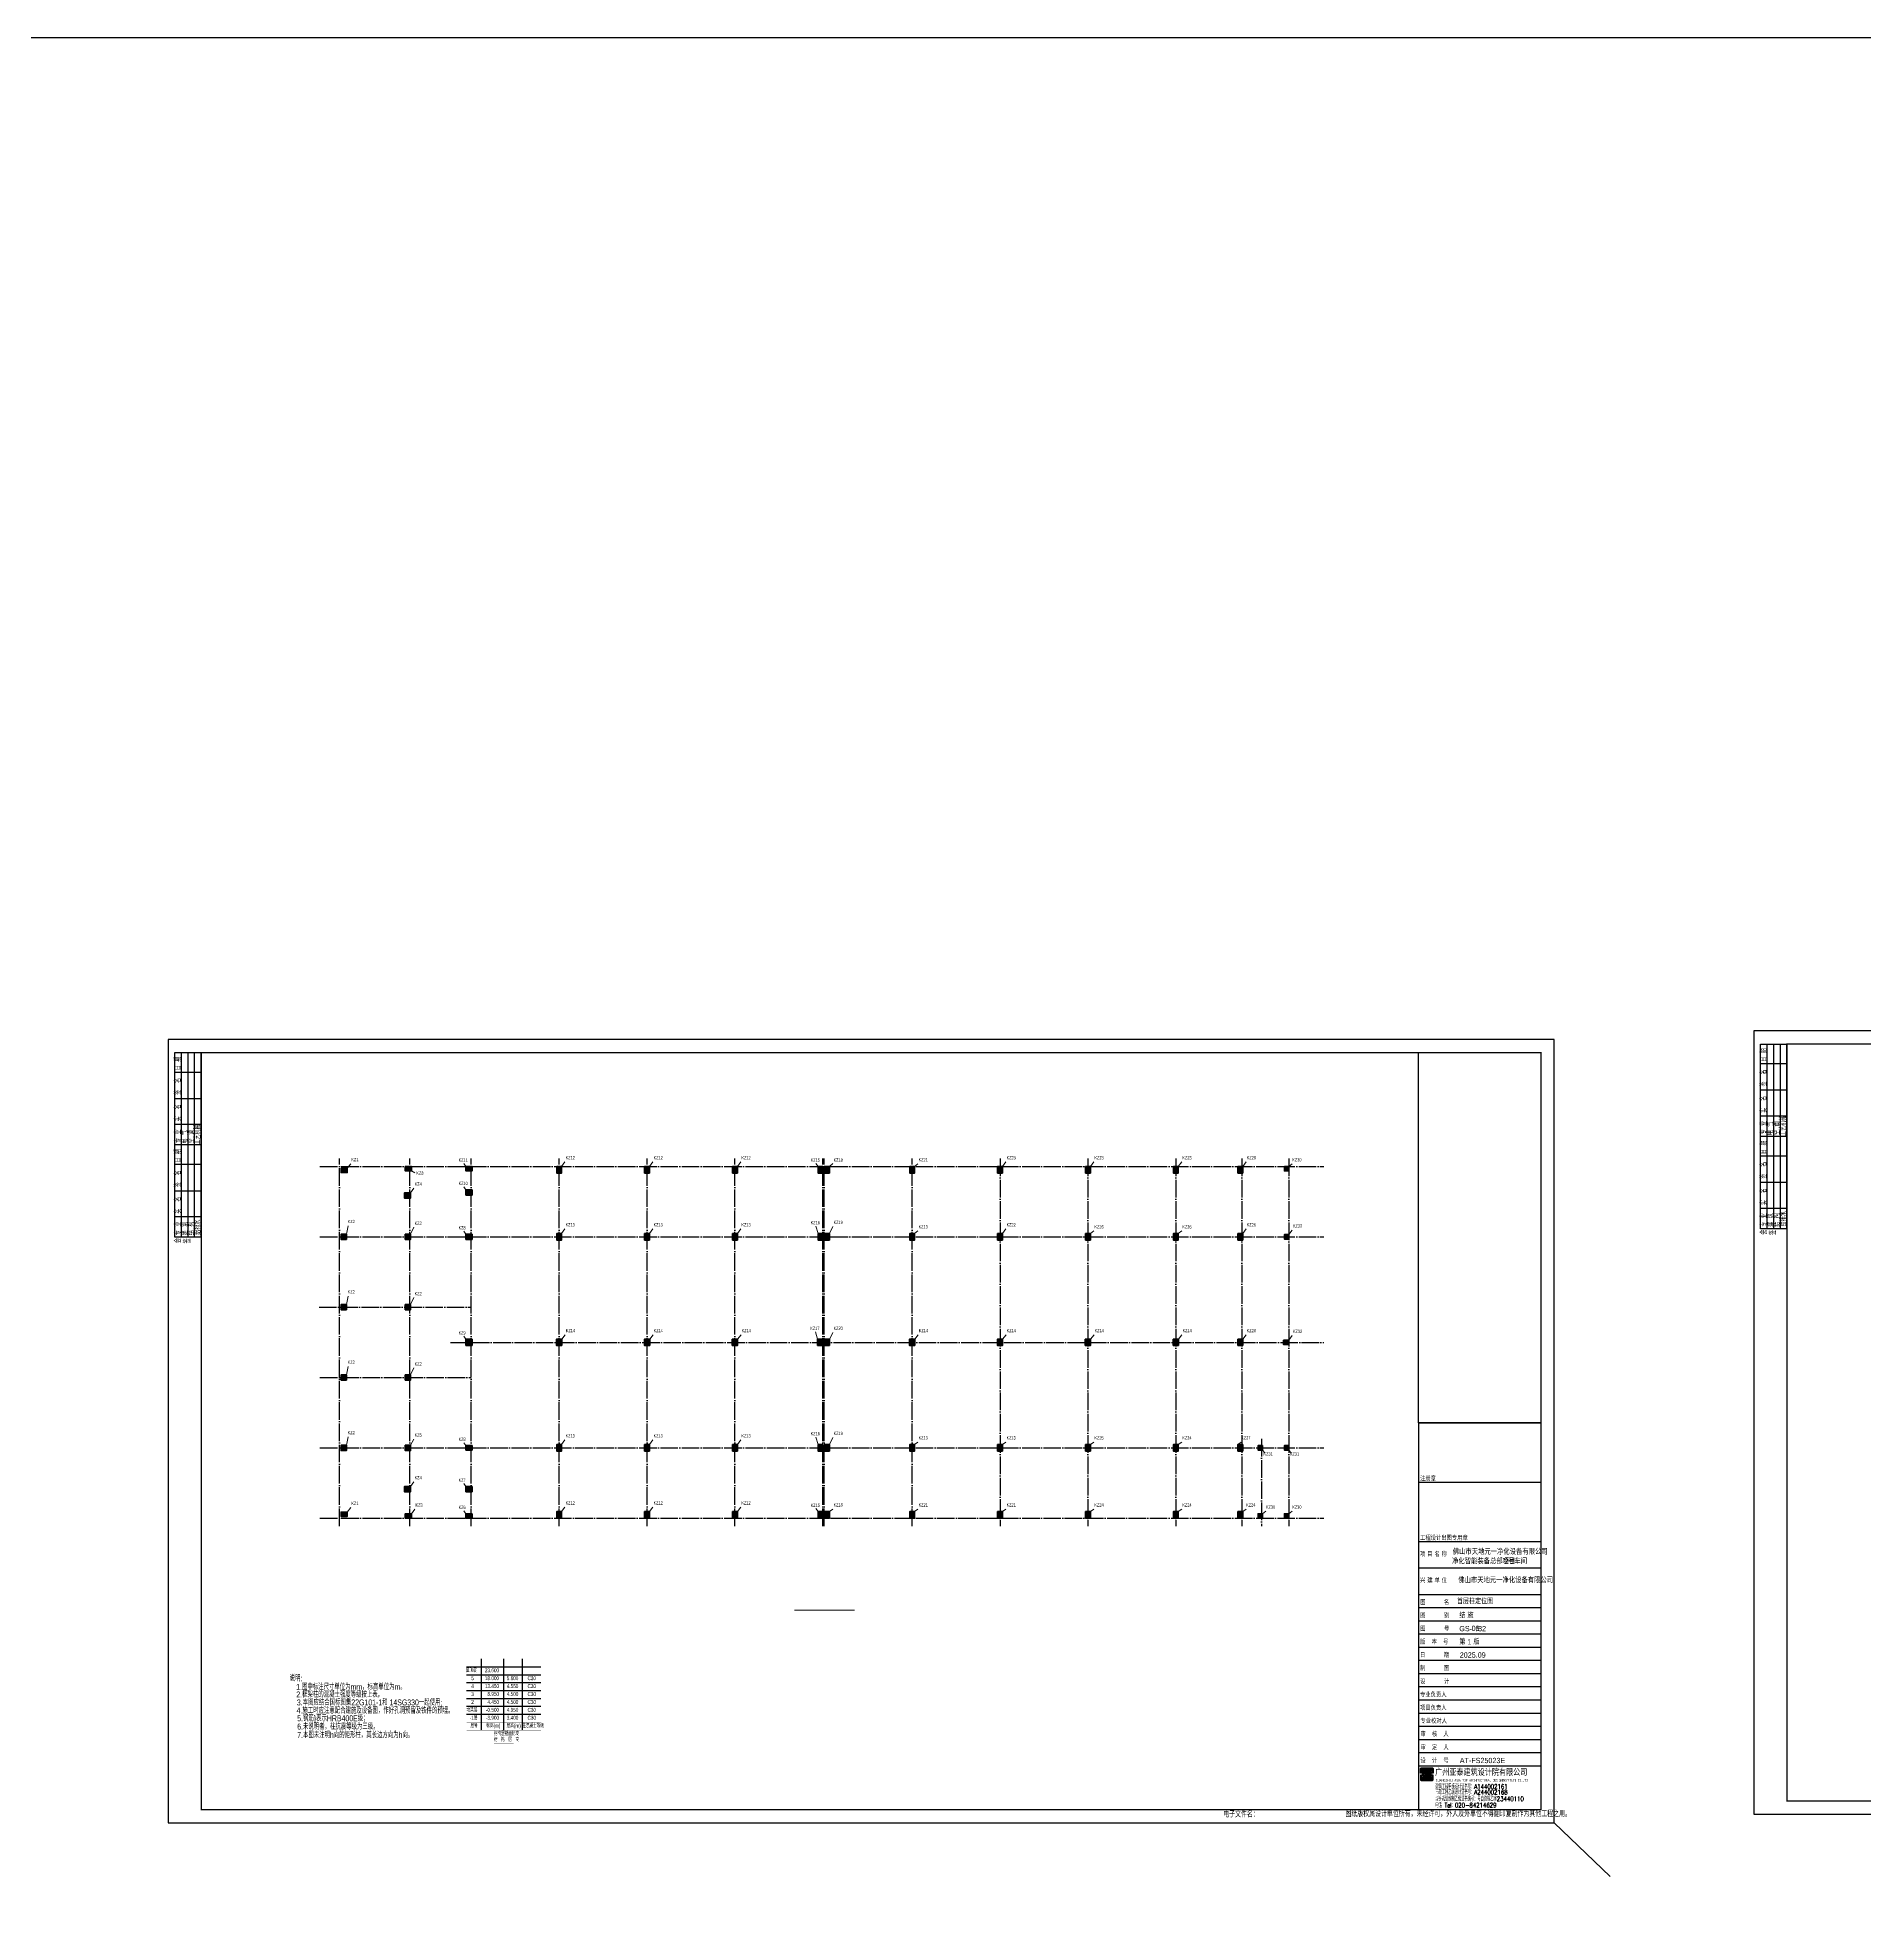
# Model space of a CAD drawing. Extents: x -695511 to 885008, y -751583 to -95266.
# Drawn here: x -292898 to -85059, y -307863 to -95266 of the extents above; entities that cross this region are included whole.
import ezdxf
from ezdxf.enums import TextEntityAlignment as Align

# ---------------------------------------------------------------- set-up
doc = ezdxf.new("R2010")
doc.units = 0
doc.header["$LTSCALE"] = 1000
doc.header["$MEASUREMENT"] = 0
doc.linetypes.add('DOTE', pattern=[2.42, 2, -0.2, 0.02, -0.2])
for name, color, linetype in [('13', 13, 'Continuous'), ('14', 1, 'Continuous'), ('_0', 7, 'Continuous'), ('DOTE', 1, 'Continuous'), ('link', 6, 'Continuous'), ('PUB_TITLE', 4, 'Continuous'), ('填充', 8, 'Continuous'), ('建-图名', 3, 'Continuous'), ('梁楼面标高', 7, 'Continuous')]:
    doc.layers.add(name, color=color, linetype=linetype)
for name, color, linetype, lineweight in [('柱标注引线', 2, 'Continuous', 18), ('柱集中标注', 2, 'Continuous', 18), ('砼柱', 2, 'Continuous', 35)]:
    doc.layers.add(name, color=color, linetype=linetype, lineweight=lineweight)
doc.styles.add('_HZTXT', font='gs_txt.shx', dxfattribs={"width": 0.8, "bigfont": 'HZTXT.shx'})
doc.styles.add('GS_Rein', font='GS_TXT.shx', dxfattribs={"width": 0.7, "bigfont": 'GS_HZTXT.shx'})
doc.styles.add('HT', font='simhei.ttf', dxfattribs={"width": 0.7})
doc.styles.add('hztxt', font='romand_pkpm', dxfattribs={"bigfont": 'gbcbig'})
doc.styles.add('hztxt0', font='romans.shx', dxfattribs={"bigfont": 'gbcbig0.shx'})
doc.styles.get("Standard").update_dxf_attribs({"font": 'gbenor.shx', "bigfont": 'gbcbig.shx'})
doc.styles.add('宋体', font='simsun.ttc')
doc.styles.add('样式 5', font='GS_TXT.shx', dxfattribs={"width": 0.7, "height": 250, "bigfont": 'yjkchn.shx'})

# ---------------------------------------------------------------- blocks, each defined once
blk = doc.blocks.new('zw')
at = {"layer": 'DOTE', "linetype": 'DOTE'}
for p, q in [((-185373, -1049032), (-185373, -1007232)), ((-177373, -1049032), (-177373, -1007232)), ((-170373, -1049032), (-170373, -1007232)), ((-160373, -1049032), (-160373, -1007232)), ((-150373, -1049032), (-150373, -1007232)), ((-140373, -1049032), (-140373, -1007232)), ((-130373, -1049032), (-130373, -1007232)), ((-130223, -1049032), (-130223, -1007232)), ((-120223, -1049032), (-120223, -1007232)), ((-110223, -1007232), (-110223, -1049032)), ((-100223, -1007232), (-100223, -1049032)), ((-90223, -1007232), (-90223, -1049032)), ((-82723, -1007232), (-82723, -1049032)), ((-77373, -1007232), (-77373, -1049032)), ((-187573, -1008132), (-73373, -1008132)), ((-187573, -1016132), (-73373, -1016132)), ((-187684, -1024132), (-170373, -1024132)), ((-172717, -1028132), (-73373, -1028132)), ((-187573, -1032132), (-170373, -1032132)), ((-80471, -1039103), (-80471, -1049032)), ((-187573, -1040132), (-73373, -1040132)), ((-187573, -1048132), (-73373, -1048132))]:
    blk.add_line(p, q, dxfattribs=at)
blk = doc.blocks.new('1fcol')
at = {"layer": '填充'}
h = blk.add_hatch(color=256, dxfattribs=at)
h.dxf.hatch_style = 1
h.paths.add_polyline_path([(-213643, -863463), (-214343, -863463), (-214343, -863963), (-213643, -863963)])
h = blk.add_hatch(color=256, dxfattribs=at)
h.dxf.hatch_style = 1
h.paths.add_polyline_path([(-206343, -863263), (-207043, -863263), (-207043, -863763), (-206343, -863763)])
h = blk.add_hatch(color=256, dxfattribs=at)
h.dxf.hatch_style = 1
h.paths.add_polyline_path([(-199443, -863263), (-200143, -863263), (-200143, -863763), (-199443, -863763)])
h = blk.add_hatch(color=256, dxfattribs=at)
h.dxf.hatch_style = 1
h.paths.add_polyline_path([(-189268, -863263), (-189818, -863263), (-189818, -864013), (-189268, -864013)])
h = blk.add_hatch(color=256, dxfattribs=at)
h.dxf.hatch_style = 1
h.paths.add_polyline_path([(-179268, -863263), (-179818, -863263), (-179818, -864013), (-179268, -864013)])
h = blk.add_hatch(color=256, dxfattribs=at)
h.dxf.hatch_style = 1
h.paths.add_polyline_path([(-169268, -863263), (-169818, -863263), (-169818, -864013), (-169268, -864013)])
h = blk.add_hatch(color=256, dxfattribs=at)
h.dxf.hatch_style = 1
h.paths.add_polyline_path([(-159543, -863263), (-160093, -863263), (-160093, -864013), (-159543, -864013)])
h = blk.add_hatch(color=256, dxfattribs=at)
h.dxf.hatch_style = 1
h.paths.add_polyline_path([(-158793, -863263), (-159393, -863263), (-159393, -864013), (-158793, -864013)])
h = blk.add_hatch(color=256, dxfattribs=at)
h.dxf.hatch_style = 1
h.paths.add_polyline_path([(-149118, -863263), (-149668, -863263), (-149668, -864013), (-149118, -864013)])
h = blk.add_hatch(color=256, dxfattribs=at)
h.dxf.hatch_style = 1
h.paths.add_polyline_path([(-139118, -863263), (-139668, -863263), (-139668, -864013), (-139118, -864013)])
h = blk.add_hatch(color=256, dxfattribs=at)
h.dxf.hatch_style = 1
h.paths.add_polyline_path([(-129118, -863263), (-129668, -863263), (-129668, -864013), (-129118, -864013)])
h = blk.add_hatch(color=256, dxfattribs=at)
h.dxf.hatch_style = 1
h.paths.add_polyline_path([(-119118, -863263), (-119668, -863263), (-119668, -864013), (-119118, -864013)])
h = blk.add_hatch(color=256, dxfattribs=at)
h.dxf.hatch_style = 1
h.paths.add_polyline_path([(-111793, -863263), (-112343, -863263), (-112343, -864013), (-111793, -864013)])
h = blk.add_hatch(color=256, dxfattribs=at)
h.dxf.hatch_style = 1
h.paths.add_polyline_path([(-106543, -863263), (-107043, -863263), (-107043, -863763), (-106543, -863763)])
h = blk.add_hatch(color=256, dxfattribs=at)
h.dxf.hatch_style = 1
h.paths.add_polyline_path([(-206443, -866263), (-207143, -866263), (-207143, -866863), (-206443, -866863)])
h = blk.add_hatch(color=256, dxfattribs=at)
h.dxf.hatch_style = 1
h.paths.add_polyline_path([(-199443, -865913), (-200143, -865913), (-200143, -866513), (-199443, -866513)])
h = blk.add_hatch(color=256, dxfattribs=at)
h.dxf.hatch_style = 1
h.paths.add_polyline_path([(-213743, -870963), (-214343, -870963), (-214343, -871563), (-213743, -871563)])
h = blk.add_hatch(color=256, dxfattribs=at)
h.dxf.hatch_style = 1
h.paths.add_polyline_path([(-206443, -870963), (-207043, -870963), (-207043, -871563), (-206443, -871563)])
h = blk.add_hatch(color=256, dxfattribs=at)
h.dxf.hatch_style = 1
h.paths.add_polyline_path([(-199443, -870963), (-200143, -870963), (-200143, -871563), (-199443, -871563)])
h = blk.add_hatch(color=256, dxfattribs=at)
h.dxf.hatch_style = 1
h.paths.add_polyline_path([(-189268, -870888), (-189818, -870888), (-189818, -871638), (-189268, -871638)])
h = blk.add_hatch(color=256, dxfattribs=at)
h.dxf.hatch_style = 1
h.paths.add_polyline_path([(-179268, -870888), (-179818, -870888), (-179818, -871638), (-179268, -871638)])
h = blk.add_hatch(color=256, dxfattribs=at)
h.dxf.hatch_style = 1
h.paths.add_polyline_path([(-169268, -870888), (-169818, -870888), (-169818, -871638), (-169268, -871638)])
h = blk.add_hatch(color=256, dxfattribs=at)
h.dxf.hatch_style = 1
h.paths.add_polyline_path([(-159543, -870888), (-160093, -870888), (-160093, -871638), (-159543, -871638)])
h = blk.add_hatch(color=256, dxfattribs=at)
h.dxf.hatch_style = 1
h.paths.add_polyline_path([(-158793, -870888), (-159393, -870888), (-159393, -871638), (-158793, -871638)])
h = blk.add_hatch(color=256, dxfattribs=at)
h.dxf.hatch_style = 1
h.paths.add_polyline_path([(-149118, -870888), (-149668, -870888), (-149668, -871638), (-149118, -871638)])
h = blk.add_hatch(color=256, dxfattribs=at)
h.dxf.hatch_style = 1
h.paths.add_polyline_path([(-139118, -870888), (-139668, -870888), (-139668, -871638), (-139118, -871638)])
h = blk.add_hatch(color=256, dxfattribs=at)
h.dxf.hatch_style = 1
h.paths.add_polyline_path([(-129118, -870888), (-129668, -870888), (-129668, -871638), (-129118, -871638)])
h = blk.add_hatch(color=256, dxfattribs=at)
h.dxf.hatch_style = 1
h.paths.add_polyline_path([(-119118, -870888), (-119668, -870888), (-119668, -871638), (-119118, -871638)])
h = blk.add_hatch(color=256, dxfattribs=at)
h.dxf.hatch_style = 1
h.paths.add_polyline_path([(-111793, -870888), (-112343, -870888), (-112343, -871638), (-111793, -871638)])
h = blk.add_hatch(color=256, dxfattribs=at)
h.dxf.hatch_style = 1
h.paths.add_polyline_path([(-106543, -871013), (-107043, -871013), (-107043, -871513), (-106543, -871513)])
h = blk.add_hatch(color=256, dxfattribs=at)
h.dxf.hatch_style = 1
h.paths.add_polyline_path([(-213743, -878963), (-214343, -878963), (-214343, -879563), (-213743, -879563)])
h = blk.add_hatch(color=256, dxfattribs=at)
h.dxf.hatch_style = 1
h.paths.add_polyline_path([(-206443, -878963), (-207043, -878963), (-207043, -879563), (-206443, -879563)])
h = blk.add_hatch(color=256, dxfattribs=at)
h.dxf.hatch_style = 1
h.paths.add_polyline_path([(-199443, -882913), (-200143, -882913), (-200143, -883613), (-199443, -883613)])
h = blk.add_hatch(color=256, dxfattribs=at)
h.dxf.hatch_style = 1
h.paths.add_polyline_path([(-189243, -882913), (-189843, -882913), (-189843, -883613), (-189243, -883613)])
h = blk.add_hatch(color=256, dxfattribs=at)
h.dxf.hatch_style = 1
h.paths.add_polyline_path([(-179243, -882913), (-179843, -882913), (-179843, -883613), (-179243, -883613)])
h = blk.add_hatch(color=256, dxfattribs=at)
h.dxf.hatch_style = 1
h.paths.add_polyline_path([(-169243, -882913), (-169843, -882913), (-169843, -883613), (-169243, -883613)])
h = blk.add_hatch(color=256, dxfattribs=at)
h.dxf.hatch_style = 1
h.paths.add_polyline_path([(-159543, -882913), (-160143, -882913), (-160143, -883613), (-159543, -883613)])
h = blk.add_hatch(color=256, dxfattribs=at)
h.dxf.hatch_style = 1
h.paths.add_polyline_path([(-158793, -882913), (-159393, -882913), (-159393, -883613), (-158793, -883613)])
h = blk.add_hatch(color=256, dxfattribs=at)
h.dxf.hatch_style = 1
h.paths.add_polyline_path([(-149093, -882913), (-149693, -882913), (-149693, -883613), (-149093, -883613)])
h = blk.add_hatch(color=256, dxfattribs=at)
h.dxf.hatch_style = 1
h.paths.add_polyline_path([(-139093, -882913), (-139693, -882913), (-139693, -883613), (-139093, -883613)])
h = blk.add_hatch(color=256, dxfattribs=at)
h.dxf.hatch_style = 1
h.paths.add_polyline_path([(-129093, -882913), (-129693, -882913), (-129693, -883613), (-129093, -883613)])
h = blk.add_hatch(color=256, dxfattribs=at)
h.dxf.hatch_style = 1
h.paths.add_polyline_path([(-119093, -882913), (-119693, -882913), (-119693, -883613), (-119093, -883613)])
h = blk.add_hatch(color=256, dxfattribs=at)
h.dxf.hatch_style = 1
h.paths.add_polyline_path([(-111793, -882913), (-112343, -882913), (-112343, -883613), (-111793, -883613)])
h = blk.add_hatch(color=256, dxfattribs=at)
h.dxf.hatch_style = 1
h.paths.add_polyline_path([(-107143, -883013), (-107143, -883513), (-106543, -883513), (-106543, -883013)])
h = blk.add_hatch(color=256, dxfattribs=at)
h.dxf.hatch_style = 1
h.paths.add_polyline_path([(-213743, -886963), (-214343, -886963), (-214343, -887563), (-213743, -887563)])
h = blk.add_hatch(color=256, dxfattribs=at)
h.dxf.hatch_style = 1
h.paths.add_polyline_path([(-206443, -886963), (-207043, -886963), (-207043, -887563), (-206443, -887563)])
h = blk.add_hatch(color=256, dxfattribs=at)
h.dxf.hatch_style = 1
h.paths.add_polyline_path([(-213743, -894963), (-214343, -894963), (-214343, -895563), (-213743, -895563)])
h = blk.add_hatch(color=256, dxfattribs=at)
h.dxf.hatch_style = 1
h.paths.add_polyline_path([(-206443, -894963), (-207043, -894963), (-207043, -895563), (-206443, -895563)])
h = blk.add_hatch(color=256, dxfattribs=at)
h.dxf.hatch_style = 1
h.paths.add_polyline_path([(-199443, -895013), (-200143, -895013), (-200143, -895513), (-199443, -895513)])
h = blk.add_hatch(color=256, dxfattribs=at)
h.dxf.hatch_style = 1
h.paths.add_polyline_path([(-189268, -894888), (-189818, -894888), (-189818, -895638), (-189268, -895638)])
h = blk.add_hatch(color=256, dxfattribs=at)
h.dxf.hatch_style = 1
h.paths.add_polyline_path([(-179268, -894888), (-179818, -894888), (-179818, -895638), (-179268, -895638)])
h = blk.add_hatch(color=256, dxfattribs=at)
h.dxf.hatch_style = 1
h.paths.add_polyline_path([(-169268, -894888), (-169818, -894888), (-169818, -895638), (-169268, -895638)])
h = blk.add_hatch(color=256, dxfattribs=at)
h.dxf.hatch_style = 1
h.paths.add_polyline_path([(-159543, -894888), (-160093, -894888), (-160093, -895638), (-159543, -895638)])
h = blk.add_hatch(color=256, dxfattribs=at)
h.dxf.hatch_style = 1
h.paths.add_polyline_path([(-158793, -894888), (-159393, -894888), (-159393, -895638), (-158793, -895638)])
h = blk.add_hatch(color=256, dxfattribs=at)
h.dxf.hatch_style = 1
h.paths.add_polyline_path([(-149118, -894888), (-149668, -894888), (-149668, -895638), (-149118, -895638)])
h = blk.add_hatch(color=256, dxfattribs=at)
h.dxf.hatch_style = 1
h.paths.add_polyline_path([(-139118, -894888), (-139668, -894888), (-139668, -895638), (-139118, -895638)])
h = blk.add_hatch(color=256, dxfattribs=at)
h.dxf.hatch_style = 1
h.paths.add_polyline_path([(-129118, -894888), (-129668, -894888), (-129668, -895638), (-129118, -895638)])
h = blk.add_hatch(color=256, dxfattribs=at)
h.dxf.hatch_style = 1
h.paths.add_polyline_path([(-119118, -894888), (-119668, -894888), (-119668, -895638), (-119118, -895638)])
h = blk.add_hatch(color=256, dxfattribs=at)
h.dxf.hatch_style = 1
h.paths.add_polyline_path([(-111793, -894888), (-112343, -894888), (-112343, -895638), (-111793, -895638)])
h = blk.add_hatch(color=256, dxfattribs=at)
h.dxf.hatch_style = 1
h.paths.add_polyline_path([(-109543, -895013), (-110043, -895013), (-110043, -895513), (-109543, -895513)])
h = blk.add_hatch(color=256, dxfattribs=at)
h.dxf.hatch_style = 1
h.paths.add_polyline_path([(-106543, -895013), (-107043, -895013), (-107043, -895513), (-106543, -895513)])
h = blk.add_hatch(color=256, dxfattribs=at)
h.dxf.hatch_style = 1
h.paths.add_polyline_path([(-206443, -899663), (-207143, -899663), (-207143, -900263), (-206443, -900263)])
h = blk.add_hatch(color=256, dxfattribs=at)
h.dxf.hatch_style = 1
h.paths.add_polyline_path([(-199443, -899663), (-200143, -899663), (-200143, -900263), (-199443, -900263)])
h = blk.add_hatch(color=256, dxfattribs=at)
h.dxf.hatch_style = 1
h.paths.add_polyline_path([(-213643, -902563), (-214343, -902563), (-214343, -903063), (-213643, -903063)])
h = blk.add_hatch(color=256, dxfattribs=at)
h.dxf.hatch_style = 1
h.paths.add_polyline_path([(-206343, -902763), (-207043, -902763), (-207043, -903263), (-206343, -903263)])
h = blk.add_hatch(color=256, dxfattribs=at)
h.dxf.hatch_style = 1
h.paths.add_polyline_path([(-199443, -902763), (-200143, -902763), (-200143, -903263), (-199443, -903263)])
h = blk.add_hatch(color=256, dxfattribs=at)
h.dxf.hatch_style = 1
h.paths.add_polyline_path([(-189268, -902513), (-189818, -902513), (-189818, -903263), (-189268, -903263)])
h = blk.add_hatch(color=256, dxfattribs=at)
h.dxf.hatch_style = 1
h.paths.add_polyline_path([(-179268, -902513), (-179818, -902513), (-179818, -903263), (-179268, -903263)])
h = blk.add_hatch(color=256, dxfattribs=at)
h.dxf.hatch_style = 1
h.paths.add_polyline_path([(-169268, -902513), (-169818, -902513), (-169818, -903263), (-169268, -903263)])
h = blk.add_hatch(color=256, dxfattribs=at)
h.dxf.hatch_style = 1
h.paths.add_polyline_path([(-159543, -902513), (-160093, -902513), (-160093, -903263), (-159543, -903263)])
h = blk.add_hatch(color=256, dxfattribs=at)
h.dxf.hatch_style = 1
h.paths.add_polyline_path([(-158793, -902513), (-159393, -902513), (-159393, -903263), (-158793, -903263)])
h = blk.add_hatch(color=256, dxfattribs=at)
h.dxf.hatch_style = 1
h.paths.add_polyline_path([(-149118, -902513), (-149668, -902513), (-149668, -903263), (-149118, -903263)])
h = blk.add_hatch(color=256, dxfattribs=at)
h.dxf.hatch_style = 1
h.paths.add_polyline_path([(-139118, -902513), (-139668, -902513), (-139668, -903263), (-139118, -903263)])
h = blk.add_hatch(color=256, dxfattribs=at)
h.dxf.hatch_style = 1
h.paths.add_polyline_path([(-129118, -902513), (-129668, -902513), (-129668, -903263), (-129118, -903263)])
h = blk.add_hatch(color=256, dxfattribs=at)
h.dxf.hatch_style = 1
h.paths.add_polyline_path([(-119118, -902513), (-119668, -902513), (-119668, -903263), (-119118, -903263)])
h = blk.add_hatch(color=256, dxfattribs=at)
h.dxf.hatch_style = 1
h.paths.add_polyline_path([(-111793, -902513), (-112343, -902513), (-112343, -903263), (-111793, -903263)])
h = blk.add_hatch(color=256, dxfattribs=at)
h.dxf.hatch_style = 1
h.paths.add_polyline_path([(-109541, -902763), (-110041, -902763), (-110041, -903263), (-109541, -903263)])
h = blk.add_hatch(color=256, dxfattribs=at)
h.dxf.hatch_style = 1
h.paths.add_polyline_path([(-106543, -902763), (-107043, -902763), (-107043, -903263), (-106543, -903263)])
at = {"layer": '砼柱', "lineweight": 35}
for points in [[(-213643, -863463), (-214343, -863463), (-214343, -863963), (-213643, -863963)], [(-206343, -863263), (-207043, -863263), (-207043, -863763), (-206343, -863763)], [(-199443, -863263), (-200143, -863263), (-200143, -863763), (-199443, -863763)], [(-189268, -863263), (-189818, -863263), (-189818, -864013), (-189268, -864013)], [(-179268, -863263), (-179818, -863263), (-179818, -864013), (-179268, -864013)], [(-169268, -863263), (-169818, -863263), (-169818, -864013), (-169268, -864013)], [(-159543, -863263), (-160093, -863263), (-160093, -864013), (-159543, -864013)], [(-158793, -863263), (-159393, -863263), (-159393, -864013), (-158793, -864013)], [(-149118, -863263), (-149668, -863263), (-149668, -864013), (-149118, -864013)], [(-139118, -863263), (-139668, -863263), (-139668, -864013), (-139118, -864013)], [(-129118, -863263), (-129668, -863263), (-129668, -864013), (-129118, -864013)], [(-119118, -863263), (-119668, -863263), (-119668, -864013), (-119118, -864013)], [(-111793, -863263), (-112343, -863263), (-112343, -864013), (-111793, -864013)], [(-106543, -863263), (-107043, -863263), (-107043, -863763), (-106543, -863763)], [(-206443, -866263), (-207143, -866263), (-207143, -866863), (-206443, -866863)], [(-199443, -865913), (-200143, -865913), (-200143, -866513), (-199443, -866513)], [(-213743, -870963), (-214343, -870963), (-214343, -871563), (-213743, -871563)], [(-206443, -870963), (-207043, -870963), (-207043, -871563), (-206443, -871563)], [(-199443, -870963), (-200143, -870963), (-200143, -871563), (-199443, -871563)], [(-189268, -870888), (-189818, -870888), (-189818, -871638), (-189268, -871638)], [(-179268, -870888), (-179818, -870888), (-179818, -871638), (-179268, -871638)], [(-169268, -870888), (-169818, -870888), (-169818, -871638), (-169268, -871638)], [(-159543, -870888), (-160093, -870888), (-160093, -871638), (-159543, -871638)], [(-158793, -870888), (-159393, -870888), (-159393, -871638), (-158793, -871638)], [(-149118, -870888), (-149668, -870888), (-149668, -871638), (-149118, -871638)], [(-139118, -870888), (-139668, -870888), (-139668, -871638), (-139118, -871638)], [(-129118, -870888), (-129668, -870888), (-129668, -871638), (-129118, -871638)], [(-119118, -870888), (-119668, -870888), (-119668, -871638), (-119118, -871638)], [(-111793, -870888), (-112343, -870888), (-112343, -871638), (-111793, -871638)], [(-106543, -871013), (-107043, -871013), (-107043, -871513), (-106543, -871513)], [(-213743, -878963), (-214343, -878963), (-214343, -879563), (-213743, -879563)], [(-206443, -878963), (-207043, -878963), (-207043, -879563), (-206443, -879563)], [(-199443, -882913), (-200143, -882913), (-200143, -883613), (-199443, -883613)], [(-189243, -882913), (-189843, -882913), (-189843, -883613), (-189243, -883613)], [(-179243, -882913), (-179843, -882913), (-179843, -883613), (-179243, -883613)], [(-169243, -882913), (-169843, -882913), (-169843, -883613), (-169243, -883613)], [(-159543, -882913), (-160143, -882913), (-160143, -883613), (-159543, -883613)], [(-158793, -882913), (-159393, -882913), (-159393, -883613), (-158793, -883613)], [(-149093, -882913), (-149693, -882913), (-149693, -883613), (-149093, -883613)], [(-139093, -882913), (-139693, -882913), (-139693, -883613), (-139093, -883613)], [(-129093, -882913), (-129693, -882913), (-129693, -883613), (-129093, -883613)], [(-119093, -882913), (-119693, -882913), (-119693, -883613), (-119093, -883613)], [(-111793, -882913), (-112343, -882913), (-112343, -883613), (-111793, -883613)], [(-107143, -883013), (-107143, -883513), (-106543, -883513), (-106543, -883013)], [(-213743, -886963), (-214343, -886963), (-214343, -887563), (-213743, -887563)], [(-206443, -886963), (-207043, -886963), (-207043, -887563), (-206443, -887563)], [(-213743, -894963), (-214343, -894963), (-214343, -895563), (-213743, -895563)], [(-206443, -894963), (-207043, -894963), (-207043, -895563), (-206443, -895563)], [(-199443, -895013), (-200143, -895013), (-200143, -895513), (-199443, -895513)], [(-189268, -894888), (-189818, -894888), (-189818, -895638), (-189268, -895638)], [(-179268, -894888), (-179818, -894888), (-179818, -895638), (-179268, -895638)], [(-169268, -894888), (-169818, -894888), (-169818, -895638), (-169268, -895638)], [(-159543, -894888), (-160093, -894888), (-160093, -895638), (-159543, -895638)], [(-158793, -894888), (-159393, -894888), (-159393, -895638), (-158793, -895638)], [(-149118, -894888), (-149668, -894888), (-149668, -895638), (-149118, -895638)], [(-139118, -894888), (-139668, -894888), (-139668, -895638), (-139118, -895638)], [(-129118, -894888), (-129668, -894888), (-129668, -895638), (-129118, -895638)], [(-119118, -894888), (-119668, -894888), (-119668, -895638), (-119118, -895638)], [(-111793, -894888), (-112343, -894888), (-112343, -895638), (-111793, -895638)], [(-109543, -895013), (-110043, -895013), (-110043, -895513), (-109543, -895513)], [(-106543, -895013), (-107043, -895013), (-107043, -895513), (-106543, -895513)], [(-206443, -899663), (-207143, -899663), (-207143, -900263), (-206443, -900263)], [(-199443, -899663), (-200143, -899663), (-200143, -900263), (-199443, -900263)], [(-213643, -902563), (-214343, -902563), (-214343, -903063), (-213643, -903063)], [(-206343, -902763), (-207043, -902763), (-207043, -903263), (-206343, -903263)], [(-199443, -902763), (-200143, -902763), (-200143, -903263), (-199443, -903263)], [(-189268, -902513), (-189818, -902513), (-189818, -903263), (-189268, -903263)], [(-179268, -902513), (-179818, -902513), (-179818, -903263), (-179268, -903263)], [(-169268, -902513), (-169818, -902513), (-169818, -903263), (-169268, -903263)], [(-159543, -902513), (-160093, -902513), (-160093, -903263), (-159543, -903263)], [(-158793, -902513), (-159393, -902513), (-159393, -903263), (-158793, -903263)], [(-149118, -902513), (-149668, -902513), (-149668, -903263), (-149118, -903263)], [(-139118, -902513), (-139668, -902513), (-139668, -903263), (-139118, -903263)], [(-129118, -902513), (-129668, -902513), (-129668, -903263), (-129118, -903263)], [(-119118, -902513), (-119668, -902513), (-119668, -903263), (-119118, -903263)], [(-111793, -902513), (-112343, -902513), (-112343, -903263), (-111793, -903263)], [(-109541, -902763), (-110041, -902763), (-110041, -903263), (-109541, -903263)], [(-106543, -902763), (-107043, -902763), (-107043, -903263), (-106543, -903263)]]:
    blk.add_lwpolyline(points, close=True, dxfattribs=at)
blk = doc.blocks.new('柱层高表')
at = {"layer": '梁楼面标高'}
for p, q in [((-1049101, -613243), (-1049101, -607849)), ((-1047421, -613243), (-1047421, -607849)), ((-1046011, -613243), (-1046011, -607849)), ((-1050241, -608443), (-1044601, -608443)), ((-1050241, -609043), (-1044601, -609043)), ((-1050241, -609643), (-1044601, -609643)), ((-1050241, -610243), (-1044601, -610243)), ((-1050241, -610843), (-1044601, -610843)), ((-1050241, -611443), (-1044601, -611443)), ((-1050241, -612043), (-1044601, -612043))]:
    blk.add_line(p, q, dxfattribs=at)
at = {"layer": '梁楼面标高', "const_width": 30}
for points in [[(-1050241, -612643), (-1044601, -612643)], [(-1050241, -613243), (-1044601, -613243)], [(-1048171, -614293), (-1046671, -614293)]]:
    blk.add_lwpolyline(points, dxfattribs=at)
at = {"layer": '梁楼面标高', "style": 'GS_Rein', "width": 0.7}
for s, p in [('屋顶层', (-1049482, -608949)), ('5', (-1049695, -609549)), ('23.600', (-1047781, -608949)), ('18.000', (-1047781, -609549)), ('5.600', (-1046317, -609549)), ('C30', (-1044977, -609549)), ('4', (-1049695, -610149)), ('3', (-1049695, -610749)), ('13.450', (-1047781, -610149)), ('8.950', (-1047781, -610749)), ('4.550', (-1046317, -610149)), ('4.500', (-1046317, -610749)), ('C30', (-1044977, -610149)), ('C30', (-1044977, -610749)), ('地梁层', (-1049424, -611949)), ('-1层', (-1049424, -612549)), ('2', (-1049695, -611349)), ('-0.500', (-1047781, -611949)), ('-3.900', (-1047781, -612549)), ('4.450', (-1047781, -611349)), ('4.500', (-1046317, -611349)), ('4.950', (-1046317, -611949)), ('3.400', (-1046317, -612549)), ('C30', (-1044977, -611349)), ('C30', (-1044977, -611949)), ('C30', (-1044977, -612549))]:
    blk.add_text(s, height=300, dxfattribs=at).set_placement(p, align=Align.BOTTOM_RIGHT)
for s, p in [('层号', (-1049671, -613149)), (' 标高(m)', (-1048261, -613149)), (' 层高(m)', (-1046716, -613149)), ('柱混凝土等级', (-1045201, -613149))]:
    blk.add_text(s, height=300, dxfattribs=at).set_placement(p, align=Align.BOTTOM_CENTER)
for s, p in [('结构层楼面标高', (-1048171, -613749)), ('结\u3000构\u3000层\u3000高', (-1048171, -614199))]:
    blk.add_text(s, height=300, dxfattribs=at).set_placement(p, align=Align.BOTTOM_LEFT)
blk = doc.blocks.new('弘吉车间2')
at = {"layer": '14'}
h = blk.add_hatch(dxfattribs=at)
h.set_pattern_fill('ANSI31', color=256, scale=100, angle=135, style=0)
h.set_pattern_definition([(180, (-226475.39, -78017.824), (-3e-15, -12.5), [])])
edge = h.paths.add_edge_path()
edge.add_line((-9011, 2855), (-9011, 2773))
edge.add_line((-9011, 2773), (-9152, 2773))
edge.add_line((-9152, 2773), (-9152, 3084))
edge.add_arc((-9062, 3084), 90, 90, 180, ccw=False)
edge.add_line((-9062, 3174), (-8271, 3174))
edge.add_arc((-8271, 3084), 90, 0, 90, ccw=False)
edge.add_line((-8181, 3084), (-8181, 2768))
edge.add_line((-8181, 2768), (-8311, 2768))
edge.add_line((-8311, 2768), (-8311, 2862))
edge.add_line((-8311, 2862), (-8282, 2862))
edge.add_line((-8282, 2862), (-8268, 2862))
edge.add_line((-8268, 2862), (-8268, 3074))
edge.add_line((-8268, 3074), (-9055, 3074))
edge.add_line((-9055, 3074), (-9055, 2855))
edge.add_line((-9055, 2855), (-9011, 2855))
h.paths.add_polyline_path([(-8629, 2622), (-8629, 3030), (-8321, 3030), (-8321, 2942), (-8535, 2942), (-8535, 2855), (-8362, 2855), (-8362, 2525), (-8542, 2525), (-8542, 2442), (-8320, 2442), (-8320, 2365), (-8628, 2365), (-8628, 2526), (-8697, 2526), (-8697, 2365), (-9006, 2365), (-9006, 2442), (-8784, 2442), (-8784, 2525), (-8963, 2525), (-8963, 2855), (-8790, 2855), (-8790, 2942), (-9004, 2942), (-9004, 3030), (-8697, 3030), (-8697, 2622)])
h.paths.add_polyline_path([(-8874, 2772), (-8776, 2772), (-8776, 2616), (-8874, 2616)], flags=16)
h.paths.add_polyline_path([(-8452, 2772), (-8549, 2772), (-8549, 2616), (-8452, 2616)], flags=16)
edge = h.paths.add_edge_path()
edge.add_line((-9011, 2525), (-9011, 2607))
edge.add_line((-9011, 2607), (-9152, 2607))
edge.add_line((-9152, 2607), (-9152, 2296))
edge.add_arc((-9062, 2296), 90, 180, 270)
edge.add_line((-9062, 2206), (-8271, 2206))
edge.add_arc((-8271, 2296), 90, 270, 360)
edge.add_line((-8181, 2296), (-8181, 2612))
edge.add_line((-8181, 2612), (-8311, 2612))
edge.add_line((-8311, 2612), (-8311, 2518))
edge.add_line((-8311, 2518), (-8282, 2518))
edge.add_line((-8282, 2518), (-8268, 2518))
edge.add_line((-8268, 2518), (-8268, 2306))
edge.add_line((-8268, 2306), (-9055, 2306))
edge.add_line((-9055, 2306), (-9055, 2525))
edge.add_line((-9055, 2525), (-9011, 2525))
for p, q in [((-9300, 29320), (-9300, 0)), ((-9300, 29320), (0, 29320)), ((-9300, 24820), (0, 24820)), ((-9300, 20320), (0, 20320)), ((-9300, 18320), (0, 18320)), ((-9300, 16320), (0, 16320)), ((-9300, 15320), (0, 15320)), ((-9300, 14320), (0, 14320)), ((-9300, 13320), (0, 13320)), ((-9300, 12320), (0, 12320)), ((-9300, 11320), (0, 11320)), ((-9300, 10320), (0, 10320)), ((-9300, 9320), (0, 9320)), ((-9300, 8320), (0, 8320)), ((-9300, 7320), (0, 7320)), ((-9300, 6320), (0, 6320)), ((-9300, 5320), (0, 5320)), ((-9300, 4320), (0, 4320)), ((-9300, 3320), (0, 3320)), ((-9300, 3320), (0, 3320))]:
    blk.add_line(p, q, dxfattribs=at)
for points in [[(-9300, 0), (0, 0), (0, 29320), (-9300, 29320)], [(-8874, 2772), (-8776, 2772), (-8776, 2616), (-8874, 2616)], [(-8452, 2772), (-8549, 2772), (-8549, 2616), (-8452, 2616)]]:
    blk.add_lwpolyline(points, close=True, dxfattribs=at)
for points in [[(-9011, 2855), (-9011, 2773), (-9152, 2773), (-9152, 3084, -0.4142136), (-9062, 3174), (-8271, 3174, -0.4142136), (-8181, 3084), (-8181, 2768), (-8311, 2768), (-8311, 2862), (-8282, 2862), (-8268, 2862), (-8268, 3074), (-9055, 3074), (-9055, 2855)], [(-9011, 2525), (-9011, 2607), (-9152, 2607), (-9152, 2296, 0.4142136), (-9062, 2206), (-8271, 2206, 0.4142136), (-8181, 2296), (-8181, 2612), (-8311, 2612), (-8311, 2518), (-8282, 2518), (-8268, 2518), (-8268, 2306), (-9055, 2306), (-9055, 2525)]]:
    blk.add_lwpolyline(points, format="xyb", close=True, dxfattribs=at)
blk.add_lwpolyline([(-8629, 2622), (-8629, 2622), (-8629, 3030), (-8321, 3030), (-8321, 2942), (-8535, 2942), (-8535, 2855), (-8362, 2855), (-8362, 2525), (-8542, 2525), (-8542, 2442), (-8320, 2442), (-8320, 2365), (-8628, 2365), (-8628, 2526), (-8697, 2526), (-8697, 2365), (-9006, 2365), (-9006, 2442), (-8784, 2442), (-8784, 2525), (-8963, 2525), (-8963, 2855), (-8790, 2855), (-8790, 2942), (-9004, 2942), (-9004, 3030), (-8697, 3030), (-8697, 2622), (-8629, 2622)], dxfattribs=at)
at = {"layer": '13', "color": 7, "style": '_HZTXT', "width": 0.85}
for s, height, p in [('净化智能装备总部项目-', 417.91, (-6750, 18616)), ('佛山市天地元一净化设备有限公司', 417.91, (-6694, 19336)), ('2号车间', 417.9, (-2815, 18616)), ('佛山市天地元一净化设备有限公司', 417.91, (-6282, 17179)), ('结 施', 400, (-6198, 14522)), ('第 1 版', 400, (-6198, 12522)), ('GS-  /32', 400, (-6198, 13522)), ('2025.09', 400, (-6166, 11522)), ('AT-FS25023E', 400, (-6166, 3522))]:
    blk.add_text(s, height=height, dxfattribs=at).set_placement(p)
at = {"layer": '13', "style": 'hztxt', "width": 0.7}
for s, p in [('建筑工程甲级设计证书号：A144002161', (-8015, 1568)), ('市政工程乙级设计证书号：A244002168', (-8015, 1144)), ('城乡规划编制乙级证书编号：粤自资规乙字23440110', (-8015, 639)), ('电话 Tel：020-84214629', (-8015, 159))]:
    blk.add_text(s, height=350, rotation=359.99972, dxfattribs=at).set_placement(p)
at = {"layer": '14'}
for s, height, style, width, p in [('注册章', 350, '宋体', 0.82, (-9173, 24949)), ('工程设计出图专用章', 350, '宋体', 0.82, (-9173, 20449)), ('项', 350, '宋体', 0.82, (-9176, 19220)), ('目', 350, '宋体', 0.82, (-8632, 19220)), ('名', 350, '宋体', 0.82, (-8081, 19220)), ('称', 350, '宋体', 0.82, (-7542, 19220)), ('兴', 350, '宋体', 0.82, (-9176, 17220)), ('建', 350, '宋体', 0.82, (-8632, 17220)), ('单', 350, '宋体', 0.82, (-8081, 17220)), ('位', 350, '宋体', 0.82, (-7542, 17220)), ('图      名', 350, '宋体', 0.82, (-9176, 15566)), ('图      别', 350, '宋体', 0.82, (-9176, 14566)), ('版  本  号', 350, '宋体', 0.82, (-9176, 12566)), ('图      号', 350, '宋体', 0.82, (-9176, 13566)), ('日      期', 350, '宋体', 0.82, (-9176, 11566)), ('制      图', 350, '宋体', 0.82, (-9176, 10566)), ('设      计', 350, '宋体', 0.82, (-9176, 9566)), ('专业负责人', 350, '宋体', 0.82, (-9176, 8566)), ('项目负责人', 350, '宋体', 0.82, (-9176, 7566)), ('专业校对人', 350, '宋体', 0.82, (-9149, 6566, -24845)), ('审  核  人', 350, '宋体', 0.82, (-9149, 5566, -24845)), ('审  定  人', 350, '宋体', 0.82, (-9149, 4566, -24845)), ('设  计  号', 350, '宋体', 0.82, (-9149, 3566, -24845)), ('广州亚泰建筑设计院有限公司', 480, 'HT', 0.8, (-8033, 2612))]:
    blk.add_text(s, height=height, dxfattribs=dict(at, style=style, width=width)).set_placement(p)
at = {"layer": '14', "width": 0.8}
blk.add_text('GUANGZHOU ASIA TOP ARCHITECTURAL DESIGNINSTITUTE CO.,LTD', height=198, rotation=359.99972, dxfattribs=at).set_placement((-7987, 2124, -24845))
at = {"layer": '14', "style": 'hztxt0'}
for s, p in [('电子文件名：', (-24105, -584)), ('图纸版权属设计单位所有，未经许可，外人及外单位不得翻印复制作为其他工程之用。', (-14838, -548))]:
    blk.add_text(s, height=450, rotation=359.99972, dxfattribs=at).set_placement(p)
blk = doc.blocks.new('A$C393D5F54')
at = {"layer": '14'}
for p, q in [((0, 446), (0, 14446)), ((0, 14446), (2000, 14446)), ((500, 446), (500, 14446)), ((1000, 446), (1000, 14446)), ((1500, 446), (1500, 14446)), ((2000, 446), (2000, 14446)), ((2000, 12946), (0, 12946)), ((2000, 10946), (0, 10946)), ((2000, 8990), (0, 8990)), ((2000, 7446), (0, 7446)), ((2000, 5946), (0, 5946)), ((2000, 3946), (0, 3946)), ((2000, 1990), (0, 1990)), ((2000, 446), (0, 446))]:
    blk.add_line(p, q, dxfattribs=at)
at = {"layer": '14', "style": 'hztxt', "width": 0.85}
for s, p in [('日 期', (462, 13105)), ('签  名', (466, 11238)), ('实  名', (466, 9238)), ('工艺机械', (1953, 7471)), ('专 业', (472, 7598)), ('电 气', (957, 7540)), ('空 调', (1460, 7558)), ('日 期', (462, 6105)), ('签  名', (466, 4238)), ('实  名', (466, 2238)), ('给排水', (1970, 629)), ('会', (470, -3)), ('专 业', (480, 598)), ('建 筑', (967, 592)), ('签', (1174, -27)), ('结 构', (1470, 597))]:
    blk.add_text(s, height=450, rotation=90, dxfattribs=at).set_placement(p)

msp = doc.modelspace()

# ---------------------------------------------------------------- linework, layer by layer
at = {"layer": '14'}
msp.add_line((-135809.2, -252847.1), (-135809.2, -210727.1), dxfattribs=at)
at = {"layer": '_0', "color": 6}
for points in [[(-242364.6, -286883.4), (-242364.6, -285083.4)], [(-239844.6, -286883.4), (-239844.6, -285083.4)], [(-237729.6, -286883.4), (-237729.6, -285083.4)]]:
    msp.add_lwpolyline(points, dxfattribs=at)
at = {"layer": '_0'}
msp.add_lwpolyline([(-120359.2, -298327.1), (-113994.6, -304453.4)], dxfattribs=at)
at = {"layer": 'link'}
msp.add_lwpolyline([(-695511, -95266), (885008, -95266), (885008, -751583), (-695511, -751583)], close=True, dxfattribs=at)
at = {"layer": 'PUB_TITLE'}
for points in [[(-97643, -297365), (60007, -297365), (60007, -208265), (-97643, -208265)], [(-278009.2, -298327.1), (-120359.2, -298327.1), (-120359.2, -209227.1), (-278009.2, -209227.1)]]:
    msp.add_lwpolyline(points, close=True, dxfattribs=at)
at = {"layer": 'PUB_TITLE', "const_width": 150}
for points in [[(-93893, -295865), (58507, -295865), (58507, -209765), (-93893, -209765)], [(-274259.2, -296827.1), (-121859.2, -296827.1), (-121859.2, -210727.1), (-274259.2, -210727.1)]]:
    msp.add_lwpolyline(points, close=True, dxfattribs=at)
at = {"layer": '建-图名', "const_width": 105}
msp.add_lwpolyline([(-206799.9, -274153.8), (-199921.3, -274153.8)], dxfattribs=at)
at = {"layer": '柱标注引线', "lineweight": 18}
for p, q in [((-233276.5, -223686.9), (-232885, -223166.4)), ((-223276.5, -223686.9), (-222885, -223166.4)), ((-213276.5, -223686.9), (-212885, -223166.4)), ((-183126.5, -223686.9), (-182735, -223166.4)), ((-173126.5, -223686.9), (-172735, -223166.4)), ((-163126.5, -223686.9), (-162735, -223166.4)), ((-155801.5, -223686.9), (-155410, -223166.4)), ((-257651.5, -223886.9), (-257260, -223366.4)), ((-250351.5, -224186.9), (-249960, -224393.9)), ((-202801.5, -223686.9), (-202410, -223359.4)), ((-193126.5, -223686.9), (-192735, -223395.4)), ((-150551.5, -223686.9), (-150160, -223395.4)), ((-250451.5, -226686.9), (-250060, -226166.4)), ((-257751.5, -231386.9), (-257553.6, -230428.4)), ((-250451.5, -231386.9), (-250060, -230574.9)), ((-233276.5, -231311.9), (-232885, -230791.4)), ((-223276.5, -231311.9), (-222885, -230791.4)), ((-213276.5, -231311.9), (-212885, -230791.4)), ((-202801.5, -231311.9), (-202410, -230517.9)), ((-193126.5, -231311.9), (-192735, -231020.4)), ((-183126.5, -231311.9), (-182735, -230791.4)), ((-173126.5, -231311.9), (-172735, -231020.4)), ((-163126.5, -231311.9), (-162735, -231020.4)), ((-155801.5, -231311.9), (-155410, -230791.4)), ((-150551.5, -231436.9), (-150160, -230916.4)), ((-257751.5, -239386.9), (-257553.6, -238428.4)), ((-250451.5, -239386.9), (-250060, -238574.9)), ((-233251.5, -243336.9), (-232860, -242816.4)), ((-223251.5, -243336.9), (-222860, -242816.4)), ((-213251.5, -243336.9), (-212860, -242816.4)), ((-202801.5, -243352.8), (-202410, -242558.8)), ((-193101.5, -243336.9), (-192710, -242816.4)), ((-183101.5, -243336.9), (-182710, -242816.4)), ((-173101.5, -243336.9), (-172710, -242816.4)), ((-163101.5, -243336.9), (-162710, -242816.4)), ((-155801.5, -243336.9), (-155410, -242816.4)), ((-150551.5, -243436.9), (-150160, -242916.4)), ((-257751.5, -247386.9), (-257553.6, -246428.4)), ((-250451.5, -247386.9), (-250060, -246574.9)), ((-257751.5, -255386.9), (-257553.6, -254428.4)), ((-250451.5, -255386.9), (-250060, -254697.9)), ((-233276.5, -255311.9), (-232885, -254791.4)), ((-223276.5, -255311.9), (-222885, -254791.4)), ((-213276.5, -255311.9), (-212885, -254791.4)), ((-202801.5, -255311.9), (-202410, -254517.9)), ((-193126.5, -255311.9), (-192735, -255020.4)), ((-183126.5, -255311.9), (-182735, -255020.4)), ((-173126.5, -255311.9), (-172735, -255020.4)), ((-163126.5, -255311.9), (-162735, -255020.4)), ((-156351.5, -255311.9), (-155960, -255020.4)), ((-153551.5, -255936.9), (-153290.1, -256257.9)), ((-150551.5, -255936.9), (-150290.1, -256257.9)), ((-250451.5, -260086.9), (-250060, -259566.4)), ((-257651.5, -262986.9), (-257260, -262466.4)), ((-250351.5, -263186.9), (-249960, -262666.4)), ((-233276.5, -262936.9), (-232885, -262416.4)), ((-223276.5, -262936.9), (-222885, -262416.4)), ((-213276.5, -262936.9), (-212885, -262416.4)), ((-202801.5, -262936.9), (-202410, -262645.4)), ((-193126.5, -262936.9), (-192735, -262645.4)), ((-183126.5, -262936.9), (-182735, -262645.4)), ((-173126.5, -262936.9), (-172735, -262645.4)), ((-163126.5, -262936.9), (-162735, -262645.4)), ((-155801.5, -262936.9), (-155410, -262645.4)), ((-153549.4, -263186.9), (-153157.9, -262895.4)), ((-150551.5, -263186.9), (-150160, -262895.4))]:
    msp.add_line(p, q, dxfattribs=at)
at = {"layer": '柱集中标注'}
for points in [[(-244151.5, -223686.9), (-244387.6, -223351.9)], [(-204101.5, -223686.9), (-204337.6, -223351.9)], [(-244151.5, -226336.9), (-244387.6, -226001.9)], [(-244151.5, -231386.9), (-244387.6, -231051.9)], [(-204101.5, -231311.9), (-204337.6, -230460.4)], [(-244151.5, -243336.9), (-244387.6, -243001.9)], [(-204151.5, -243336.9), (-204387.6, -242485.4)], [(-244151.5, -255436.9), (-244387.6, -255101.9)], [(-204101.5, -255311.9), (-204337.6, -254460.4)], [(-244151.5, -260086.9), (-244387.6, -259751.9)], [(-244151.5, -263186.9), (-244387.6, -262851.9)], [(-204101.5, -262936.9), (-204337.6, -262601.9)]]:
    msp.add_lwpolyline(points, dxfattribs=at)

# ---------------------------------------------------------------- block references
for name, p in [('zw', (-73178.6, 784444.6)), ('1fcol', (-44008.8, 639575.9))]:
    msp.add_blockref(name, p)
at = {"xscale": 1.5, "yscale": 1.5, "zscale": 1.5}
msp.add_blockref('柱层高表', (1331286.7, 632080.6), dxfattribs=at)
at = {"layer": '14', "color": 6, "xscale": 1.5, "yscale": 1.5, "zscale": 1.5}
for p in [(-96893, -231433.4), (-277259.2, -232395.5)]:
    msp.add_blockref('A$C393D5F54', p, dxfattribs=at)
at = {"layer": '_0', "xscale": 1.5, "yscale": 1.5, "zscale": 1.5}
msp.add_blockref('弘吉车间2', (-121859.2, -296827.1), dxfattribs=at)

# ---------------------------------------------------------------- texts
at = {"style": 'GS_Rein', "width": 0.7}
for s, p in [('说明:', (-264192.1, -282225.7)), ('1.图中标注尺寸单位为mm，标高单位为m。', (-263462.7, -283204.7)), ('2.框架柱的混凝土强度等级按上表。', (-263445.2, -284072.2)), ('3.本图应结合国标图集22G101-1和 14SG330一起使用;', (-263379.6, -284979.6)), ('4.施工时应注意配合建施及设备图，作好孔洞预留及铁件的预埋。', (-263418.3, -285897.9)), ('5.钢筋}表示HRB400E级；', (-263344.8, -286780.2)), ('6.未说明者，柱抗震等级为三级。', (-263344.8, -287721.6)), ('7.本图未注明h向的矩形柱，其长边方向为h向。', (-263344.8, -288682.7))]:
    msp.add_text(s, height=675, dxfattribs=at).set_placement(p)
at = {"layer": '13', "color": 7, "style": '_HZTXT', "width": 0.85}
for s, p in [('首层柱定位图', (-131440.6, -273436.7)), ('09', (-129762.4, -276512.9))]:
    msp.add_text(s, height=600, dxfattribs=at).set_placement(p)
at = {"layer": '柱集中标注', "style": '样式 5', "width": 0.7}
for s, p in [('KZ1', (-257188, -223192.4)), ('KZ11', (-244992, -223259.9)), ('KZ12', (-232813, -222992.4)), ('KZ12', (-222813, -222992.4)), ('KZ12', (-212813, -222992.4)), ('KZ15', (-204942, -223259.9)), ('KZ18', (-202338, -223262.4)), ('KZ21', (-192663, -223221.4)), ('KZ23', (-182663, -222992.4)), ('KZ23', (-172663, -222992.4)), ('KZ23', (-162663, -222992.4)), ('KZ29', (-155338, -222992.4)), ('KZ30', (-150161.5, -223221.4)), ('KZ3', (-249788, -224726.4)), ('KZ4', (-249988, -225992.4)), ('KZ10', (-244992, -225909.9)), ('KZ2', (-257595, -230241.9)), ('KZ2', (-249988, -230446.9)), ('KZ8', (-244992, -230959.9)), ('KZ13', (-232813, -230617.4)), ('KZ13', (-222813, -230617.4)), ('KZ13', (-212813, -230617.4)), ('KZ16', (-204942, -230368.4)), ('KZ19', (-202338, -230343.9)), ('KZ13', (-192663, -230846.4)), ('KZ22', (-182663, -230617.4)), ('KZ26', (-172663, -230846.4)), ('KZ26', (-162663, -230846.4)), ('KZ26', (-155338, -230617.4)), ('KZ33', (-150088, -230742.4)), ('KZ2', (-257595, -238241.9)), ('KZ2', (-249988, -238446.9)), ('KZ14', (-232788, -242642.4)), ('KZ14', (-222788, -242642.4)), ('KZ14', (-212788, -242642.4)), ('KZ17', (-204992, -242393.4)), ('KZ20', (-202338, -242384.8)), ('KZ14', (-192638, -242642.4)), ('KZ14', (-182638, -242642.4)), ('KZ14', (-172638, -242642.4)), ('KZ14', (-162638, -242642.4)), ('KZ28', (-155338, -242642.4)), ('KZ32', (-150088, -242742.4)), ('KZ9', (-244992, -242909.9)), ('KZ2', (-257595, -246241.9)), ('KZ2', (-249988, -246446.9)), ('KZ2', (-257595, -254241.9)), ('KZ5', (-249988, -254533.4)), ('KZ8', (-244992, -255009.9)), ('KZ13', (-232813, -254617.4)), ('KZ13', (-222813, -254617.4)), ('KZ13', (-212813, -254617.4)), ('KZ16', (-204942, -254368.4)), ('KZ19', (-202338, -254343.9)), ('KZ13', (-192663, -254846.4)), ('KZ13', (-182663, -254846.4)), ('KZ25', (-172663, -254846.4)), ('KZ24', (-162663, -254846.4)), ('KZ27', (-155961.5, -254846.4)), ('KZ31', (-153434.4, -256677.9)), ('KZ31', (-150434.4, -256677.9)), ('KZ4', (-249988, -259392.4)), ('KZ7', (-244992, -259659.9)), ('KZ1', (-257188, -262292.4)), ('KZ3', (-249888, -262492.4)), ('KZ6', (-244992, -262759.9)), ('KZ12', (-232813, -262242.4)), ('KZ12', (-222813, -262242.4)), ('KZ12', (-212813, -262242.4)), ('KZ15', (-204942, -262509.9)), ('KZ18', (-202338, -262471.4)), ('KZ21', (-192663, -262471.4)), ('KZ21', (-182663, -262471.4)), ('KZ24', (-172663, -262471.4)), ('KZ24', (-162663, -262471.4)), ('KZ24', (-155411.5, -262471.4)), ('KZ30', (-153159.4, -262721.4)), ('KZ30', (-150161.5, -262721.4))]:
    msp.add_text(s, height=375, dxfattribs=at).set_placement(p, align=Align.BOTTOM_LEFT)

doc.saveas('drawing.dxf')
